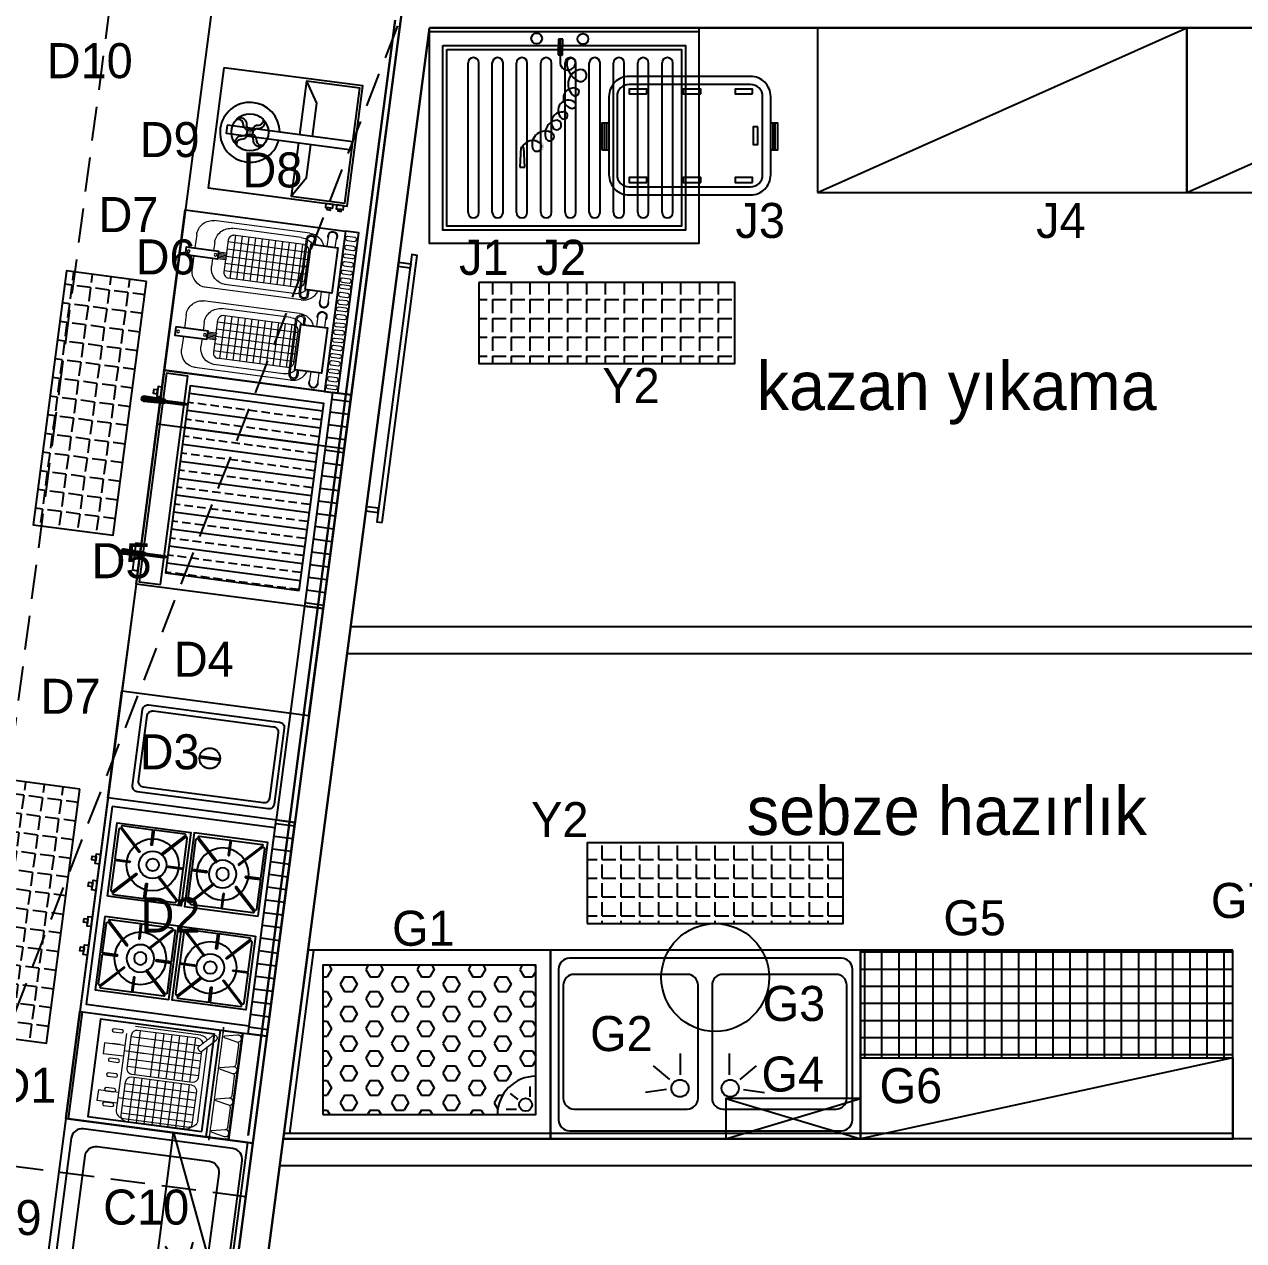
# Model space of a CAD drawing. Header units: millimetres. Extents: x -2729 to 15248, y -12439 to 5292.
# Drawn here: x 5234.4 to 5686.8, y -10714.6 to -10263.3 of the extents above; entities that cross this region are included whole.
import ezdxf
from ezdxf.enums import TextEntityAlignment as Align

# ---------------------------------------------------------------- set-up
doc = ezdxf.new("R2010")
doc.units = ezdxf.units.MM
doc.linetypes.add('HIDDENX2', pattern=[19.05, 12.7, -6.35])
doc.layers.add('DUVAR', color=7, linetype='Continuous', lineweight=30)
for name, color, linetype in [('Kıtc-002 Çizgi', 7, 'Continuous'), ('S2000-002 Çizgi', 7, 'Continuous'), ('S2000-003 Kapı', 3, 'Continuous')]:
    doc.layers.add(name, color=color, linetype=linetype)
doc.styles.add('Style-ENGINEERING I 0.34907', font='ENGINEERING.shx', dxfattribs={"oblique": 20})
doc.styles.add('TAKSİM', font='GOTHIC.TTF', dxfattribs={"height": 20})

# ---------------------------------------------------------------- blocks, each defined once
blk = doc.blocks.new('A$C6E7A27BE')
at = {"layer": 'S2000-002 Çizgi'}
for p, q in [((22.86, 51.75), (30.68, 52.86)), ((22.86, 51.75), (30.68, 52.86)), ((17.73, 46.27), (17.73, 38.38)), ((17.73, 46.27), (17.73, 38.38)), ((21.63, 47.94), (27.73, 42.93)), ((21.63, 47.94), (27.73, 42.93))]:
    blk.add_line(p, q, dxfattribs=at)
for points in [[(70, 0), (0, 0), (0, 70), (70, 70)], [(70, 68), (0, 68), (0, 70), (70, 70)], [(70, 0), (0, 0), (0, 70), (70, 70)], [(70, 68), (0, 68), (0, 70), (70, 70)]]:
    blk.add_lwpolyline(points, close=True, dxfattribs=at)
for points in [[(63, 3), (7, 3, -0.414214), (3, 7), (3, 63, -0.414214), (7, 67), (63, 67, -0.414214), (67, 63), (67, 7, -0.414214)], [(63, 3), (7, 3, -0.414214), (3, 7), (3, 63, -0.414214), (7, 67), (63, 67, -0.414214), (67, 63), (67, 7, -0.414214)], [(15.21, 8.98), (57.21, 8.98, 0.414214), (61.21, 12.98), (61.21, 54.98, 0.414214), (57.21, 58.98), (15.21, 58.98, 0.414214), (11.21, 54.98), (11.21, 12.98, 0.414214)], [(15.21, 8.98), (57.21, 8.98, 0.414214), (61.21, 12.98), (61.21, 54.98, 0.414214), (57.21, 58.98), (15.21, 58.98, 0.414214), (11.21, 54.98), (11.21, 12.98, 0.414214)]]:
    blk.add_lwpolyline(points, format="xyb", close=True, dxfattribs=at)
blk.add_circle((17.92, 51.24), 3.19, dxfattribs=at)
blk.add_circle((17.92, 51.24), 3.19, dxfattribs=at)
blk = doc.blocks.new('A$C71D9588E')
at = {"layer": 'S2000-002 Çizgi', "linetype": 'Continuous', "lineweight": 0}
for p, q in [((6.5, 57), (2.5, 57)), ((23.5, 57), (27.5, 57)), ((36.5, 57), (32.5, 57)), ((53.5, 57), (57.5, 57)), ((6.5, 54), (2.5, 54)), ((23.5, 54), (27.5, 54)), ((36.5, 54), (32.5, 54)), ((53.5, 54), (57.5, 54)), ((2.5, 47), (2.5, 11)), ((4.75, 49.5), (6.5, 49.5)), ((4.75, 49), (6.5, 49)), ((4.75, 46.5), (25.25, 46.5)), ((4.75, 46), (25.25, 46)), ((7, 45.25), (7, 18.85)), ((21, 47.25), (9, 47.25)), ((9.5, 47.25), (9.5, 46.5)), ((9.5, 46), (9.5, 17.25)), ((12.2, 47.25), (12.2, 46.5)), ((12.2, 46), (12.2, 17.25)), ((14.9, 47.25), (14.9, 46.5)), ((14.9, 46), (14.9, 17.25)), ((17.6, 47.25), (17.6, 46.5)), ((17.6, 46), (17.6, 17.25)), ((20.3, 47.25), (20.3, 46.5)), ((20.3, 46), (20.3, 17.25)), ((23, 45.25), (23, 18.85)), ((23.5, 49.5), (25.25, 49.5)), ((23.5, 49), (25.25, 49)), ((27.5, 47), (27.5, 11)), ((32.5, 47), (32.5, 11)), ((34.75, 49.5), (36.5, 49.5)), ((34.75, 49), (36.5, 49)), ((34.75, 46.5), (55.25, 46.5)), ((34.75, 46), (55.25, 46)), ((37, 45.25), (37, 18.85)), ((51, 47.25), (39, 47.25)), ((39.5, 47.25), (39.5, 46.5)), ((39.5, 46), (39.5, 17.25)), ((42.2, 47.25), (42.2, 46.5)), ((42.2, 46), (42.2, 17.25)), ((44.9, 47.25), (44.9, 46.5)), ((44.9, 46), (44.9, 17.25)), ((47.6, 47.25), (47.6, 46.5)), ((47.6, 46), (47.6, 17.25)), ((50.3, 47.25), (50.3, 46.5)), ((50.3, 46), (50.3, 17.25)), ((53, 45.25), (53, 18.85)), ((53.5, 49.5), (55.25, 49.5)), ((53.5, 49), (55.25, 49)), ((57.5, 47), (57.5, 11)), ((4.5, 44), (4.5, 18)), ((23, 44.75), (7, 44.75)), ((23, 42.25), (7, 42.25)), ((25.5, 44), (25.5, 18)), ((34.5, 44), (34.5, 18)), ((53, 44.75), (37, 44.75)), ((53, 42.25), (37, 42.25)), ((55.5, 44), (55.5, 18)), ((23, 39.75), (7, 39.75)), ((23, 37.25), (7, 37.25)), ((53, 39.75), (37, 39.75)), ((53, 37.25), (37, 37.25)), ((23, 34.75), (7, 34.75)), ((23, 32.25), (7, 32.25)), ((53, 34.75), (37, 34.75)), ((53, 32.25), (37, 32.25)), ((23, 29.75), (7, 29.75)), ((23, 27.25), (7, 27.25)), ((53, 29.75), (37, 29.75)), ((53, 27.25), (37, 27.25)), ((23, 24.75), (7, 24.75)), ((53, 24.75), (37, 24.75)), ((23, 22.25), (7, 22.25)), ((23, 19.75), (7, 19.75)), ((53, 22.25), (37, 22.25)), ((53, 19.75), (37, 19.75)), ((13.75, 17.25), (9, 17.25)), ((13.75, 14.25), (13.75, 17.25)), ((14.25, 14.25), (14.25, 17.25)), ((14.75, 17.25), (14.25, 17.25)), ((14.75, 14.25), (14.75, 17.25)), ((15.25, 14.25), (15.25, 17.25)), ((15.75, 17.25), (15.25, 17.25)), ((15.75, 14.25), (15.75, 17.25)), ((16.25, 14.25), (16.25, 17.25)), ((21, 17.25), (16.25, 17.25)), ((43.75, 17.25), (39, 17.25)), ((43.75, 14.25), (43.75, 17.25)), ((44.25, 14.25), (44.25, 17.25)), ((44.75, 17.25), (44.25, 17.25)), ((44.75, 14.25), (44.75, 17.25)), ((45.25, 14.25), (45.25, 17.25)), ((45.75, 17.25), (45.25, 17.25)), ((45.75, 14.25), (45.75, 17.25)), ((46.25, 14.25), (46.25, 17.25)), ((51, 17.25), (46.25, 17.25)), ((13.5, 12.4), (10.5, 12.4)), ((19.5, 12.4), (16.5, 12.4)), ((43.5, 12.4), (40.5, 12.4)), ((49.5, 12.4), (46.5, 12.4)), ((13.5, 5.4), (8.5, 5.4)), ((21.5, 5.4), (16.5, 5.4)), ((43.5, 5.4), (38.5, 5.4)), ((51.5, 5.4), (46.5, 5.4))]:
    blk.add_line(p, q, dxfattribs=at)
at = {"layer": 'S2000-002 Çizgi'}
for points in [[(0, 65), (60, 65), (60, 60), (0, 60)], [(0, 0), (60, 0), (60, 60), (0, 60)], [(6.5, 48), (23.5, 48), (23.5, 58), (6.5, 58)], [(36.5, 48), (53.5, 48), (53.5, 58), (36.5, 58)], [(16.5, 2.25), (13.5, 2.25), (13.5, 14.25), (16.5, 14.25)], [(43.5, 2.25), (46.5, 2.25), (46.5, 14.25), (43.5, 14.25)]]:
    blk.add_lwpolyline(points, close=True, dxfattribs=at)
at = {"layer": 'S2000-002 Çizgi', "linetype": 'Continuous', "lineweight": 0}
for points in [[(2.62, 63.78, 0.999894), (1.12, 63.78), (1.12, 61.18, 1), (2.62, 61.18), (2.62, 63.78)], [(5.62, 63.78), (5.62, 61.18, -1), (4.12, 61.18), (4.12, 63.78, -0.999894), (5.62, 63.78)], [(8.55, 63.78, 0.999894), (7.05, 63.78), (7.05, 61.18, 1), (8.55, 61.18), (8.55, 63.78)], [(11.55, 63.78), (11.55, 61.18, -1), (10.05, 61.18), (10.05, 63.78, -0.999894), (11.55, 63.78)], [(14.3, 63.78, 0.999894), (12.8, 63.78), (12.8, 61.18, 1), (14.3, 61.18), (14.3, 63.78)], [(17.3, 63.78), (17.3, 61.18, -1), (15.8, 61.18), (15.8, 63.78, -0.999894), (17.3, 63.78)], [(20.12, 63.78, 0.999894), (18.62, 63.78), (18.62, 61.18, 1), (20.12, 61.18), (20.12, 63.78)], [(23.12, 63.78), (23.12, 61.18, -1), (21.62, 61.18), (21.62, 63.78, -0.999894), (23.12, 63.78)], [(25.87, 63.78, 0.999894), (24.37, 63.78), (24.37, 61.18, 1), (25.87, 61.18), (25.87, 63.78)], [(28.87, 63.78), (28.87, 61.18, -1), (27.37, 61.18), (27.37, 63.78, -0.999894), (28.87, 63.78)], [(31.75, 63.78, 0.999894), (30.25, 63.78), (30.25, 61.18, 1), (31.75, 61.18), (31.75, 63.78)], [(34.35, 63.78), (34.35, 61.18, -1), (32.85, 61.18), (32.85, 63.78, -0.999894), (34.35, 63.78)], [(37.14, 63.78), (37.14, 61.18, -1), (35.64, 61.18), (35.64, 63.78, -0.999894), (37.14, 63.78)], [(40.13, 63.78, 0.999894), (38.63, 63.78), (38.63, 61.18, 1), (40.13, 61.18), (40.13, 63.78)], [(42.54, 63.78), (42.54, 61.18, -1), (41.04, 61.18), (41.04, 63.78, -0.999894), (42.54, 63.78)], [(45.54, 63.78, 0.999894), (44.04, 63.78), (44.04, 61.18, 1), (45.54, 61.18), (45.54, 63.78)], [(48.64, 63.78), (48.64, 61.18, -1), (47.14, 61.18), (47.14, 63.78, -0.999894), (48.64, 63.78)], [(51.64, 63.78, 0.999894), (50.14, 63.78), (50.14, 61.18, 1), (51.64, 61.18), (51.64, 63.78)], [(54.75, 63.78), (54.75, 61.18, -1), (53.25, 61.18), (53.25, 63.78, -0.999894), (54.75, 63.78)], [(58.13, 63.68), (58.13, 61.08, -1), (56.63, 61.08), (56.63, 63.68, -0.999894), (58.13, 63.68)]]:
    blk.add_lwpolyline(points, format="xyb", dxfattribs=at)
for centre in [(15, 13.25), (45, 13.25), (15, 3.25), (45, 3.25)]:
    blk.add_circle(centre, 0.5, dxfattribs=at)
at = {"layer": 'S2000-002 Çizgi', "linetype": 'Continuous', "lineweight": 0, "extrusion": (0, 0, -1)}
for centre, radius, start, end in [((-2.5, 55.5), 1.8, 236.4427, 123.5573), ((-2.5, 55.5), 1.5, 270.0011, 90), ((-32.5, 55.5), 1.8, 236.4427, 123.5573), ((-32.5, 55.5), 1.5, 270.0011, 90), ((-8.5, 47), 6, 0, 70.5288), ((-38.5, 47), 6, 0, 70.5288), ((-4.75, 47.75), 1.75, 270, 90), ((-4.75, 47.75), 1.25, 270, 90), ((-34.75, 47.75), 1.75, 270, 90), ((-34.75, 47.75), 1.25, 270, 90), ((-9, 19.25), 2, 270, 0), ((-21, 19.25), 2, 180, 270), ((-39, 19.25), 2, 270, 0), ((-51, 19.25), 2, 180, 270)]:
    blk.add_arc(centre, radius, start, end, dxfattribs=at)
at = {"layer": 'S2000-002 Çizgi', "linetype": 'Continuous', "lineweight": 0}
for centre, radius, start, end in [((27.5, 55.5), 1.8, 236.4427, 123.5573), ((27.5, 55.5), 1.5, 270.0011, 90), ((57.5, 55.5), 1.8, 236.4427, 123.5573), ((57.5, 55.5), 1.5, 270.0011, 90), ((21.5, 47), 6, 0, 70.5288), ((51.5, 47), 6, 0, 70.5288), ((10.5, 44), 6, 160.5288, 180), ((10.5, 44), 6, 131.8103, 155.3757), ((9, 45.25), 2, 157.9757, 180), ((9, 45.25), 2, 90, 141.3178), ((21, 45.25), 2, 38.6822, 90), ((21, 45.25), 2, 0, 22.0243), ((19.5, 44), 6, 24.6243, 48.1897), ((19.5, 44), 6, 0, 19.4712), ((25.25, 47.75), 1.75, 270, 90), ((25.25, 47.75), 1.25, 270, 90), ((40.5, 44), 6, 160.5288, 180), ((40.5, 44), 6, 131.8103, 155.3757), ((39, 45.25), 2, 157.9757, 180), ((39, 45.25), 2, 90, 141.3178), ((51, 45.25), 2, 38.6822, 90), ((51, 45.25), 2, 0, 22.0243), ((49.5, 44), 6, 24.6243, 48.1897), ((49.5, 44), 6, 0, 19.4712), ((55.25, 47.75), 1.75, 270, 90), ((55.25, 47.75), 1.25, 270, 90), ((10.5, 18.4), 6, 180, 270), ((19.5, 18.4), 6, 270, 0), ((40.5, 18.4), 6, 180, 270), ((49.5, 18.4), 6, 270, 0), ((14, 17.25), 0.25, 0, 180), ((15, 17.25), 0.25, 0, 180), ((16, 17.25), 0.25, 0, 180), ((44, 17.25), 0.25, 0, 180), ((45, 17.25), 0.25, 0, 180), ((46, 17.25), 0.25, 0, 180), ((8.5, 11.4), 6, 180, 270), ((21.5, 11.4), 6, 270, 0), ((38.5, 11.4), 6, 180, 270), ((51.5, 11.4), 6, 270, 0)]:
    blk.add_arc(centre, radius, start, end, dxfattribs=at)
blk = doc.blocks.new('A$C3E822EE1')
at = {"layer": 'S2000-002 Çizgi'}
h = blk.add_hatch(dxfattribs=at)
h.set_pattern_fill('ANSI32', color=256, angle=180, style=0)
h.set_pattern_definition([(315, (-4249.49996, 7833.96362), (-0.265165043, -0.265165043), []), (315, (-4249.3232, 7833.96362), (-0.265165043, -0.265165043), [])])
h.paths.add_polyline_path([(12.1, 69), (10.72, 69), (10.69, 70), (12.14, 70)])
h.paths.add_polyline_path([(12.07, 68.17), (11.76, 68.17), (11.76, 62.37), (11.68, 61), (11.15, 61), (11.07, 62.37), (11.07, 68.17), (10.75, 68.17), (10.72, 69), (12.1, 69)])
h.paths.add_polyline_path([(12.2, 72), (10.62, 72), (10.48, 76.14, -0.437405), (11.18, 76.9), (11.64, 76.9, -0.437405), (12.35, 76.14)])
h.paths.add_polyline_path([(12.14, 70), (10.69, 70), (10.62, 72), (12.2, 72)])
h.paths.add_polyline_path([(11.6, 59.71), (11.23, 59.71), (11.15, 61), (11.68, 61)])
h = blk.add_hatch(dxfattribs=at)
h.set_pattern_fill('ANSI32', color=256, angle=180, style=0)
h.set_pattern_definition([(225, (4329.50004, 7833.96362), (0.265165043, -0.265165043), []), (225, (4329.32326, 7833.96362), (0.265165043, -0.265165043), [])])
h.paths.add_polyline_path([(67.9, 69), (69.28, 69), (69.31, 70), (67.86, 70)])
h.paths.add_polyline_path([(67.93, 68.17), (68.24, 68.17), (68.24, 62.37), (68.32, 61), (68.85, 61), (68.93, 62.37), (68.93, 68.17), (69.25, 68.17), (69.28, 69), (67.9, 69)])
h.paths.add_polyline_path([(67.8, 72), (69.38, 72), (69.52, 76.14, 0.437405), (68.82, 76.9), (68.36, 76.9, 0.437405), (67.65, 76.14)])
h.paths.add_polyline_path([(67.86, 70), (69.31, 70), (69.38, 72), (67.8, 72)])
h.paths.add_polyline_path([(68.4, 59.71), (68.77, 59.71), (68.85, 61), (68.32, 61)])
h = blk.add_hatch(dxfattribs=at)
h.set_pattern_fill('ANSI33', color=256, angle=225, style=0)
h.set_pattern_definition([(270, (3371.733, 5045.6104), (6.35, -2e-15), []), (270, (3368.558, 5042.4354), (6.35, -2e-15), [3.175, -1.5875])])
h.paths.add_polyline_path([(74.47, 9.71), (74.47, 59.71), (4.47, 59.71), (4.47, 9.71)])
h = blk.add_hatch(dxfattribs=at)
h.set_pattern_fill('ANSI31', color=256, scale=1.5, angle=225, style=0)
h.set_pattern_definition([(270, (3371.7327, 5050.6104), (4.7625, -1e-15), [])])
h.paths.add_polyline_path([(0, 7), (0, 0), (80, 0), (80, 7)])
for p, q in [((10.48, 76.14), (10.75, 68.17)), ((10.75, 68.17), (10.48, 76.14)), ((11.64, 76.9), (11.18, 76.9)), ((11.18, 76.9), (11.64, 76.9)), ((12.35, 76.14), (12.07, 68.17)), ((67.65, 76.14), (67.93, 68.17)), ((68.36, 76.9), (68.82, 76.9)), ((68.82, 76.9), (68.36, 76.9)), ((69.52, 76.14), (69.25, 68.17)), ((69.25, 68.17), (69.52, 76.14)), ((10.75, 68.17), (11.07, 68.17)), ((11.07, 68.17), (10.75, 68.17)), ((11.07, 68.17), (11.07, 62.37)), ((11.76, 68.17), (11.76, 62.37)), ((12.07, 68.17), (11.76, 68.17)), ((67.93, 68.17), (68.24, 68.17)), ((68.24, 68.17), (68.24, 62.37)), ((68.93, 68.17), (68.93, 62.37)), ((69.25, 68.17), (68.93, 68.17)), ((68.93, 68.17), (69.25, 68.17)), ((11.07, 62.37), (11.23, 59.71)), ((11.23, 59.71), (11.6, 59.71)), ((11.6, 59.71), (11.23, 59.71)), ((11.76, 62.37), (11.6, 59.71)), ((68.24, 62.37), (68.4, 59.71)), ((68.77, 59.71), (68.4, 59.71)), ((68.4, 59.71), (68.77, 59.71)), ((68.93, 62.37), (68.77, 59.71))]:
    blk.add_line(p, q, dxfattribs=at)
for points in [[(8.98, 71.46), (7.52, 71.46), (7.52, 72.92), (8.98, 72.92)], [(80, 70), (0, 70), (0, 0), (80, 0)], [(79, 61), (1, 61), (1, 69), (79, 69)], [(9.94, 70), (6.3, 70), (6.3, 71.46), (9.94, 71.46)], [(75, 70), (65, 70), (65, 72), (75, 72)], [(74.47, 9.71), (4.47, 9.71), (4.47, 59.71), (74.47, 59.71)], [(80, 0), (0, 0), (0, 7), (80, 7)]]:
    blk.add_lwpolyline(points, close=True, dxfattribs=at)
for centre, start, end in [((11.18, 76.19), 90, 184.4992), ((11.18, 76.19), 90, 184.4992), ((11.64, 76.19), 355.5008, 90), ((68.36, 76.19), 90, 184.4992), ((68.82, 76.19), 355.5008, 90), ((68.82, 76.19), 355.5008, 90)]:
    blk.add_arc(centre, 0.706, start, end, dxfattribs=at)
blk = doc.blocks.new('A$C604B7618')
at = {"layer": 'Kıtc-002 Çizgi'}
blk.add_lwpolyline([(0, 30.57), (30.57, 30.57), (30.57, 0), (0, 0), (0, 30.57)], dxfattribs=at)
blk.add_lwpolyline([(15.55, 29.52), (15.55, 23.44, -0.414214), (15.34, 23.23), (15.23, 23.23, -0.414214), (15.02, 23.44), (15.02, 29.52), (2.68, 29.52, 0.668179), (2.31, 28.63), (10.81, 20.13, -0.810443), (10.38, 19.82), (1.59, 28.61, 0.668179), (1.05, 28.39), (1.05, 15.55), (7.13, 15.55, -0.414214), (7.34, 15.34), (7.34, 15.23, -0.414214), (7.13, 15.02), (1.05, 15.02), (1.05, 2.68, 0.668179), (1.94, 2.31), (10.43, 10.81, -0.810443), (10.75, 10.38), (1.96, 1.59, 0.668179), (2.18, 1.05), (15.02, 1.05), (15.02, 7.13, -0.414214), (15.23, 7.34), (15.34, 7.34, -0.414214), (15.55, 7.13), (15.55, 1.05), (27.88, 1.05, 0.668179), (28.26, 1.94), (19.76, 10.43, -0.810443), (20.19, 10.75), (28.98, 1.96, 0.668179), (29.52, 2.18), (29.52, 15.02), (23.44, 15.02, -0.414214), (23.23, 15.23), (23.23, 15.34, -0.414214), (23.44, 15.55), (29.52, 15.55), (29.52, 28.39, 0.668179), (28.98, 28.61), (20.19, 19.82, -0.810443), (19.76, 20.13), (28.26, 28.63, 0.668179), (27.88, 29.52)], format="xyb", close=True, dxfattribs=at)
for radius in [10.75, 5.66, 2.6]:
    blk.add_circle((15.28, 13.8), radius, dxfattribs=at)
blk = doc.blocks.new('A$C7A250C34')
at = {"layer": 'S2000-002 Çizgi'}
h = blk.add_hatch(dxfattribs=at)
h.set_pattern_fill('ANSI31', color=256, scale=1.5, angle=45, style=0)
h.set_pattern_definition([(90, (-2508.419, -6412.801), (-4.7625, 9e-16), [])])
h.paths.add_polyline_path([(0, 72.92), (0, 65.92), (80, 65.92), (80, 72.92)])
for points in [[(0, 2.92), (80, 2.92), (80, 72.92), (0, 72.92)], [(80, 65.92), (0, 65.92), (0, 72.92), (80, 72.92)], [(3, 4.92), (77, 4.92), (77, 65.92), (3, 65.92)], [(21.2, 2.92), (24.84, 2.92), (24.84, 1.46), (21.2, 1.46)], [(22.17, 1.46), (23.62, 1.46), (23.62, 0), (22.17, 0)], [(31.05, 2.92), (34.69, 2.92), (34.69, 1.46), (31.05, 1.46)], [(32.02, 1.46), (33.47, 1.46), (33.47, 0), (32.02, 0)], [(44.56, 2.92), (48.2, 2.92), (48.2, 1.46), (44.56, 1.46)], [(45.52, 1.46), (46.98, 1.46), (46.98, 0), (45.52, 0)], [(55.2, 2.92), (58.84, 2.92), (58.84, 1.46), (55.2, 1.46)], [(56.16, 1.46), (57.62, 1.46), (57.62, 0), (56.16, 0)]]:
    blk.add_lwpolyline(points, close=True, dxfattribs=at)
at = {"layer": 'S2000-002 Çizgi', "yscale": 0.8999999999996362}
for p, xscale, zscale in [((36.24, 36.4), -0.8999999999996362, 0.9), ((43.76, 36.4), 0.8999999999996362, 0.8999999999996362)]:
    blk.add_blockref('A$C604B7618', p, dxfattribs=dict(at, xscale=xscale, zscale=zscale))
at = {"layer": 'S2000-002 Çizgi', "yscale": 0.8999999999996362, "rotation": 180}
for p, xscale, zscale in [((36.24, 35.06), 0.8999999999996362, 0.8999999999996362), ((43.76, 35.06), -0.8999999999996362, 0.9)]:
    blk.add_blockref('A$C604B7618', p, dxfattribs=dict(at, xscale=xscale, zscale=zscale))
blk = doc.blocks.new('A$C2833593F')
at = {"layer": 'S2000-002 Çizgi'}
for points in [[(0, 0), (45, 0), (45, 52), (0, 52)], [(21, 4), (24, 4), (24, 51), (21, 51)], [(45, 48.12), (46.47, 48.12), (46.47, 50.79), (45, 50.79)], [(46.47, 48.79), (47.2, 48.79), (47.2, 50.12), (46.47, 50.12)], [(45, 44.09), (46.47, 44.09), (46.47, 46.76), (45, 46.76)], [(46.47, 44.75), (47.2, 44.75), (47.2, 46.09), (46.47, 46.09)]]:
    blk.add_lwpolyline(points, close=True, dxfattribs=at)
for points in [[(24, 31), (44, 31), (44, 51), (1, 51), (1, 31), (21, 31)], [(1, 31), (8.58, 35.72), (21, 35.72)], [(44, 31), (36.42, 35.72), (24, 35.72)]]:
    blk.add_lwpolyline(points, dxfattribs=at)
for points in [[(17.15, 16.88, -0.42543), (19.51, 15.65, 0.337252), (21.61, 13.3, -0.475845)], [(17.58, 17.47, -0.499875), (20.84, 15.4, 0.298072), (22.16, 13.65, 0.325205)], [(26.7, 18.03, -0.42543), (25.46, 15.67, 0.337252), (23.12, 13.57, -0.475845)], [(27.29, 17.61, -0.499875), (25.22, 14.34, 0.298072), (23.47, 13.02, 0.325205)], [(17.71, 7.76, -0.499875), (19.78, 11.03, 0.298072), (21.53, 12.34, 0.325205)], [(18.3, 7.33, -0.42543), (19.54, 9.69, 0.337252), (21.88, 11.79, -0.475845)], [(27.42, 7.89, -0.499875), (24.15, 9.96, 0.298072), (22.84, 11.71, 0.325205)], [(27.85, 8.48, -0.42543), (25.49, 9.72, 0.337252), (23.39, 12.07, -0.475845)]]:
    blk.add_lwpolyline(points, format="xyb", dxfattribs=at)
at = {"layer": 'S2000-002 Çizgi', "const_width": 0.25}
blk.add_lwpolyline([(22.24, 12.41, 1), (22.76, 12.95, 1)], format="xyb", close=True, dxfattribs=at)
at = {"layer": 'S2000-002 Çizgi'}
for radius in [6.87, 1.04]:
    blk.add_circle((22.5, 12.68), radius, dxfattribs=at)
blk.add_arc((22.5, 12.68), 11.09, 97.7691, 82.2228, dxfattribs=at)
blk = doc.blocks.new('A$C23B007D4')
at = {"layer": 'S2000-002 Çizgi'}
for points in [[(0, 0), (0, 40), (70, 40), (70, 0)], [(31.82, 19.84), (39.32, 19.84), (39.32, 19.09), (31.82, 19.09)]]:
    blk.add_lwpolyline(points, close=True, dxfattribs=at)
for points in [[(10.5, 36.16), (59.5, 36.16, -0.414214), (61.5, 34.16), (61.5, 5.66, -0.414214), (59.5, 3.66), (10.5, 3.66, -0.414214), (8.5, 5.66), (8.5, 34.16, -0.414214)], [(12.5, 34.16), (57.5, 34.16, -0.414214), (59.5, 32.16), (59.5, 7.66, -0.414214), (57.5, 5.66), (12.5, 5.66, -0.414214), (10.5, 7.66), (10.5, 32.16, -0.414214)]]:
    blk.add_lwpolyline(points, format="xyb", close=True, dxfattribs=at)
blk.add_circle((35.57, 19.44), 3.82, dxfattribs=at)
blk = doc.blocks.new('A$C09D13004')
at = {"layer": 'S2000-002 Çizgi', "linetype": 'Continuous', "lineweight": 0}
for p, q in [((40, 61), (0, 61)), ((39.55, 60.8), (0.45, 60.8)), ((1.06, 59.25), (1.06, 59.24)), ((1.06, 59.24), (2.06, 54.41)), ((2.55, 54.43), (3.54, 59.23)), ((4.51, 60), (11.89, 60)), ((12.86, 59.24), (13.86, 54.41)), ((14.35, 54.43), (15.33, 59.21)), ((16.31, 60), (23.69, 60)), ((24.68, 59.16), (25.66, 54.41)), ((26.15, 54.43), (27.13, 59.21)), ((28.11, 60), (35.49, 60)), ((36.48, 59.16), (37.46, 54.41)), ((37.95, 54.43), (38.93, 59.21)), ((8.77, 46.67), (3.89, 51.54)), ((6.86, 45.76), (6.86, 20.21)), ((8.67, 46.76), (18.61, 46.76)), ((9.61, 46.76), (9.61, 20.21)), ((12.36, 46.76), (12.36, 18.22)), ((15.11, 46.76), (15.11, 20.21)), ((17.86, 46.76), (17.86, 20.21)), ((23.67, 46.76), (36.17, 46.76)), ((24.42, 46.76), (24.42, 20.21)), ((27.17, 46.76), (27.17, 20.21)), ((29.92, 46.76), (29.92, 18.22)), ((32.67, 46.76), (32.67, 20.21)), ((35.42, 46.76), (35.42, 20.21)), ((4.11, 44.76), (4.11, 22.21)), ((4.11, 43.81), (20.61, 43.81)), ((4.11, 40.86), (20.61, 40.86)), ((20.61, 44.76), (20.61, 22.21)), ((21.67, 44.76), (21.67, 22.21)), ((21.67, 43.81), (38.17, 43.81)), ((21.67, 40.86), (38.17, 40.86)), ((38.17, 44.76), (38.17, 22.21)), ((4.11, 37.91), (20.61, 37.91)), ((21.67, 37.91), (38.17, 37.91)), ((4.11, 34.96), (20.61, 34.96)), ((4.11, 32.01), (20.61, 32.01)), ((21.67, 34.96), (38.17, 34.96)), ((21.67, 32.01), (38.17, 32.01)), ((4.11, 29.06), (20.61, 29.06)), ((21.67, 29.06), (38.17, 29.06)), ((4.11, 23.16), (20.61, 23.16)), ((12.36, 25.94), (12.36, 18.22)), ((21.67, 26.11), (38.17, 26.11)), ((21.67, 23.16), (38.17, 23.16)), ((29.92, 25.94), (29.92, 18.22)), ((18.61, 20.21), (6.11, 20.21)), ((10.36, 18.22), (10.36, 10.66)), ((14.36, 18.22), (14.36, 10.66)), ((36.17, 20.21), (23.67, 20.21)), ((27.92, 18.22), (27.92, 10.66)), ((31.92, 18.22), (31.92, 10.66)), ((10.36, 10.66), (14.36, 10.66)), ((27.92, 10.66), (31.92, 10.66))]:
    blk.add_line(p, q, dxfattribs=at)
at = {"layer": 'S2000-002 Çizgi'}
for points in [[(0, 61), (40, 61), (40, 0), (0, 0)], [(40, 1), (0, 1), (0, 52.5), (40, 52.5)], [(38.19, 50.72), (1.82, 50.72), (1.82, 8), (38.19, 8)]]:
    blk.add_lwpolyline(points, close=True, dxfattribs=at)
at = {"layer": 'S2000-002 Çizgi', "linetype": 'Continuous', "lineweight": 0, "flags": 128}
for points in [[(2.82, 45.72), (2.82, 21.22)], [(34.45, 48.72), (6.71, 48.72)], [(37.19, 21.22), (37.19, 45.72)], [(5.82, 18.22), (34.45, 18.22)], [(4.65, 16.44), (4.65, 13.44)], [(5.85, 13.44), (5.85, 16.44)], [(10.15, 16.44), (10.15, 13.44)]]:
    blk.add_lwpolyline(points, dxfattribs=at)
for points in [[(16.85, 16.44, 1), (15.65, 16.44), (15.65, 16.44), (15.65, 13.44), (15.65, 13.44, 1), (16.85, 13.44), (16.85, 13.44), (16.85, 16.44)], [(22.35, 16.44, 1), (21.15, 16.44), (21.15, 16.44), (21.15, 13.44), (21.15, 13.44, 1), (22.35, 13.44), (22.35, 13.44), (22.35, 16.44)], [(27.85, 16.44, 1), (26.65, 16.44), (26.65, 16.44), (26.65, 13.44), (26.65, 13.44, 1), (27.85, 13.44), (27.85, 13.44), (27.85, 16.44)], [(33.35, 16.44, 1), (32.15, 16.44), (32.15, 16.44), (32.15, 13.44), (32.15, 13.44, 1), (33.35, 13.44), (33.35, 13.44), (33.35, 16.44)]]:
    blk.add_lwpolyline(points, format="xyb", close=True, dxfattribs=at)
at = {"layer": 'S2000-002 Çizgi', "linetype": 'Continuous', "lineweight": 0}
for centre, radius, start, end in [((2.3, 59.53), 1.27, 346.4206, 193.5794), ((14.1, 59.5), 1.27, 346.4206, 193.5794), ((25.9, 59.5), 1.27, 346.4206, 193.5794), ((37.7, 59.5), 1.27, 346.4206, 193.5794), ((6.11, 22.21), 2, 180, 270), ((23.67, 22.21), 2, 180, 270), ((34.41, 21.01), 2.79, 270.817, 4.3912), ((5.25, 16.44), 0.6, 0, 180), ((5.25, 13.44), 0.6, 180, 0)]:
    blk.add_arc(centre, radius, start, end, dxfattribs=at)
at = {"layer": 'S2000-002 Çizgi', "linetype": 'Continuous', "lineweight": 0, "extrusion": (0, 0, -1)}
for centre, radius, start, end in [((-39.6, 60.6), 0.2, 90, 180), ((-3.16, 50.89), 0.978, 336.6124, 138.1811), ((-5.82, 45.72), 3, 0, 59.6916), ((-6.11, 44.76), 2, 0, 90), ((-18.61, 44.76), 2, 90, 180), ((-23.67, 44.76), 2, 0, 90), ((-34.41, 45.93), 2.79, 90.817, 184.3912), ((-36.17, 44.76), 2, 90, 180), ((-18.61, 22.21), 2, 180, 270), ((-36.17, 22.21), 2, 180, 270)]:
    blk.add_arc(centre, radius, start, end, dxfattribs=at)
for centre, start_param, end_param in [((4.51, 59), 3.371293, 4.712389), ((11.89, 59), 4.712389, 6.0355), ((16.31, 59), 3.349747, 4.712389), ((23.69, 59), 4.712389, 6.124448), ((28.11, 59), 3.349747, 4.712389), ((35.49, 59), 4.712389, 6.124448)]:
    blk.add_ellipse(centre, major_axis=(1, 0), ratio=0.999997, start_param=start_param, end_param=end_param, dxfattribs=at)
at = {"layer": 'S2000-002 Çizgi', "linetype": 'Continuous', "lineweight": 0}
for centre, start_param in [((2.3, 54.46), 3.344804), ((14.1, 54.46), 3.344906), ((25.9, 54.46), 3.344893), ((37.7, 54.46), 3.344893)]:
    blk.add_ellipse(centre, major_axis=(0.25, 0), ratio=0.999997, start_param=start_param, end_param=6.16625, dxfattribs=at)
for points, weights, knots in [([(0.45, 60.8), (0.43, 60.8), (0.4, 60.8), (0.4, 60.8), (0.4, 60.8), (0.2, 60.8), (0.2, 60.6), (0.2, 60.6), (0.2, 60.6), (0.2, 60.6), (0.2, 60.6), (0.2, 57.25), (0.2, 53.9), (0.2, 53.9), (0.2, 53.9), (0.2, 53.7), (0.4, 53.7), (0.4, 53.7), (0.4, 53.7), (20, 53.7), (39.6, 53.7), (39.6, 53.7), (39.6, 53.7), (39.8, 53.7), (39.8, 53.9), (39.8, 53.9), (39.8, 53.9), (39.8, 57.25), (39.8, 60.6), (39.8, 60.6), (39.8, 60.6), (39.8, 60.6), (39.8, 60.6)], [1, 1, 1, 1, 1, 0.707106781187, 1, 1, 1, 1, 1, 1, 1, 1, 1, 0.707106781187, 1, 1, 1, 1, 1, 1, 1, 0.707106781187, 1, 1, 1, 1, 1, 1, 1, 0.999999944177, 1], [0, 0, 0, 0.0625, 0.0625, 0.125, 0.125, 0.1875, 0.1875, 0.25, 0.25, 0.3125, 0.3125, 0.375, 0.375, 0.4375, 0.4375, 0.5, 0.5, 0.5625, 0.5625, 0.625, 0.625, 0.6875, 0.6875, 0.75, 0.75, 0.8125, 0.8125, 0.875, 0.875, 0.9375, 0.9375, 1, 1, 1]), ([(7.35, 45.26), (7.43, 45.19), (7.57, 45.2), (8.63, 45.27), (8.84, 46.33), (8.88, 46.55), (8.77, 46.67)], [0.818770660469, 0.881120803245, 1, 0.500000000233, 1, 0.84277190447, 0.784426505111], [0, 0, 0, 0.153174, 0.153174, 0.797414, 0.797414, 1, 1, 1])]:
    blk.add_rational_spline(points, weights, degree=2, knots=knots, dxfattribs=at)
blk.add_open_spline([(7.35, 45.26), (7.23, 45.38), (7.11, 45.5), (7, 45.62), (7, 45.62), (7, 45.62), (7, 45.62), (6.88, 45.73), (6.76, 45.85), (6.64, 45.97), (6.64, 45.97), (6.64, 45.97), (6.64, 45.97), (6.53, 46.08), (6.41, 46.2), (6.3, 46.32), (6.3, 46.32), (6.3, 46.32), (6.3, 46.32), (6.18, 46.43), (6.06, 46.55), (5.95, 46.66), (5.95, 46.66), (5.95, 46.66), (5.95, 46.66), (5.83, 46.78), (5.72, 46.89), (5.6, 47.01), (5.6, 47.01), (5.6, 47.01), (5.6, 47.01), (5.49, 47.12), (5.37, 47.24), (5.26, 47.35), (5.26, 47.35), (5.26, 47.35), (5.26, 47.35), (5.14, 47.47), (5.03, 47.58), (4.92, 47.7), (4.92, 47.7), (4.92, 47.7), (4.92, 47.7), (4.8, 47.81), (4.69, 47.92), (4.58, 48.04), (4.58, 48.04), (4.58, 48.04), (4.58, 48.04), (4.48, 48.14), (4.38, 48.24), (4.28, 48.34), (4.28, 48.34), (4.28, 48.34), (4.28, 48.34), (4.16, 48.45), (4.04, 48.57), (3.92, 48.69), (3.92, 48.69), (3.92, 48.69), (3.92, 48.69), (3.8, 48.81), (3.67, 48.94), (3.55, 49.07), (3.55, 49.07), (3.55, 49.07), (3.55, 49.07), (3.42, 49.19), (3.3, 49.31), (3.18, 49.43), (3.18, 49.43), (3.18, 49.43), (3.18, 49.43), (3.08, 49.53), (2.97, 49.64), (2.87, 49.74), (2.87, 49.74), (2.87, 49.74), (2.87, 49.74), (2.7, 49.91), (2.59, 50.02), (2.53, 50.08), (2.53, 50.08), (2.53, 50.08), (2.53, 50.08), (2.47, 50.15), (2.41, 50.22), (2.36, 50.29), (2.33, 50.36), (2.3, 50.43), (2.27, 50.5)], degree=3, knots=[0, 0, 0, 0, 0.001922, 0.001922, 0.001922, 0.005765, 0.005765, 0.005765, 0.01153, 0.01153, 0.01153, 0.019216, 0.019216, 0.019216, 0.028824, 0.028824, 0.028824, 0.040354, 0.040354, 0.040354, 0.053806, 0.053806, 0.053806, 0.069179, 0.069179, 0.069179, 0.086473, 0.086473, 0.086473, 0.10569, 0.10569, 0.10569, 0.126828, 0.126828, 0.126828, 0.149887, 0.149887, 0.149887, 0.174868, 0.174868, 0.174868, 0.201771, 0.201771, 0.201771, 0.230595, 0.230595, 0.230595, 0.261342, 0.261342, 0.261342, 0.294009, 0.294009, 0.294009, 0.328599, 0.328599, 0.328599, 0.365109, 0.365109, 0.365109, 0.403542, 0.403542, 0.403542, 0.443896, 0.443896, 0.443896, 0.486172, 0.486172, 0.486172, 0.53037, 0.53037, 0.53037, 0.576489, 0.576489, 0.576489, 0.624529, 0.624529, 0.624529, 0.674492, 0.674492, 0.674492, 0.77826, 0.77826, 0.77826, 0.831933, 0.831933, 0.831933, 0.942857, 0.942857, 0.942857, 1, 1, 1, 1], dxfattribs=at)
at = {"layer": 'S2000-002 Çizgi', "linetype": 'Continuous', "lineweight": 0, "style": 'Style-ENGINEERING I 0.34907', "oblique": 20}
blk.add_text('LINK', height=0.001, dxfattribs=at).set_placement((0, 61), align=Align.TOP_LEFT)
blk = doc.blocks.new('A$C7BE05278')
at = {"layer": 'S2000-002 Çizgi'}
h = blk.add_hatch(color=256, dxfattribs=at)
h.paths.add_polyline_path([(4.65, 9.9, -0.025454), (4.81, 10.42, 0.278063), (0.77, 7.52), (1.23, 7.32, -0.265675)])
h.paths.add_polyline_path([(5.35, 10.43, 0.028094), (4.81, 10.42, 0.025454), (4.65, 9.9, -0.030609), (5.18, 9.93, -0.027259)])
h.paths.add_polyline_path([(5.35, 10.43, 0.027259), (5.18, 9.93, -0.171751), (7.9, 8.98), (7.9, 8.98), (7.9, 8.98, -1.347305), (5.22, 7.15, -0.147228), (5.18, 9.93, 0.030609), (4.65, 9.9, 0.138731), (4.75, 7, 1.347306), (8.21, 9.37, 0.162476)])
h.paths.add_polyline_path([(12.46, 12.66), (12.73, 13.08, 0.483116), (4.81, 10.42, -0.028094), (5.35, 10.43, -0.470681)])
for p, q in [((14.4, 47.58), (14.34, 41.67)), ((14.4, 47.58), (14.34, 41.67)), ((15.96, 47.57), (14.4, 47.58)), ((15.96, 47.57), (14.4, 47.58)), ((15.05, 47.56), (14.97, 38.92)), ((15.9, 41.65), (15.96, 47.57)), ((15.9, 41.65), (15.96, 47.57)), ((14.34, 41.67), (15.9, 41.65)), ((14.34, 41.67), (15.9, 41.65)), ((0.47, 7.33), (0, 0.02)), ((0.47, 7.33), (0, 0.02)), ((1.54, 7.31), (0.47, 7.33)), ((1.54, 7.31), (0.47, 7.33)), ((1.86, 0), (1.54, 7.31)), ((1.86, 0), (1.54, 7.31)), ((0, 0.02), (1.86, 0))]:
    blk.add_line(p, q, dxfattribs=at)
for centre in [(6.31, 47.78), (23.47, 47.61)]:
    blk.add_circle(centre, 1.99, dxfattribs=at)
for centre, radius, start, end in [((17.83, 38.9), 2.86, 179.43, 359.43), ((19.09, 38.88), 1.6, 359.43, 179.43), ((25.13, 38.82), 7.64, 179.43, 242.0346), ((23.49, 30.88), 5.53, 105.7663, 225.7833), ((22.59, 34.05), 2.23, 242.0346, 105.7663), ((20, 25.62), 3.8, 74.9498, 261.6763), ((20.62, 27.93), 1.41, 225.7833, 74.9498), ((18.07, 21.08), 3.83, 52.4089, 229.1112), ((19.64, 23.11), 1.26, 261.6763, 52.4089), ((15.59, 16.68), 3.77, 86.0156, 220.6772), ((16.45, 19.21), 1.37, 229.1112, 116.3243), ((14.42, 12.56), 4.98, 103.1199, 200.7743), ((13.69, 15.69), 1.76, 236.8088, 103.1199), ((4.79, 5.59), 4.31, 51.245, 156.7533), ((9.42, 8.58), 4.83, 57.0103, 197.5795), ((11.21, 11.34), 1.54, 200.7743, 57.0103), ((6.43, 7.63), 1.7, 197.5795, 51.245)]:
    blk.add_arc(centre, radius, start, end, dxfattribs=at)
blk.add_solid([(15.9, 41.65), (14.34, 41.67), (15.96, 47.57), (14.4, 47.58)], dxfattribs=at)
blk = doc.blocks.new('A$C19462346')
at = {"layer": 'S2000-002 Çizgi'}
for p, q in [((14.31, 11.5), (14.31, 67)), ((18.31, 11.5), (18.31, 67)), ((23.31, 11.5), (23.31, 67)), ((27.31, 11.5), (27.31, 67)), ((32.31, 11.5), (32.31, 67)), ((36.31, 11.5), (36.31, 67)), ((41.31, 11.5), (41.31, 67)), ((45.31, 11.5), (45.31, 67)), ((50.31, 11.5), (50.31, 67)), ((54.31, 11.5), (54.31, 67)), ((59.31, 11.5), (59.31, 67)), ((63.31, 11.5), (63.31, 67)), ((68.31, 11.5), (68.31, 67)), ((72.31, 11.5), (72.31, 67)), ((77.31, 11.5), (77.31, 67)), ((81.31, 11.5), (81.31, 67)), ((86.31, 11.5), (86.31, 67)), ((90.31, 11.5), (90.31, 67))]:
    blk.add_line(p, q, dxfattribs=at)
for points in [[(0, 80), (100, 80), (100, 0), (0, 0)], [(0, 80), (100, 80), (100, 78.5), (0, 78.5)], [(5, 73.5), (95, 73.5), (95, 5), (5, 5)], [(6.5, 72), (93.5, 72), (93.5, 6.5), (6.5, 6.5)]]:
    blk.add_lwpolyline(points, close=True, dxfattribs=at)
for centre, start, end in [((16.31, 67), 0, 180), ((25.31, 67), 0, 180), ((34.31, 67), 0, 180), ((43.31, 67), 0, 180), ((52.31, 67), 0, 180), ((61.31, 67), 0, 180), ((70.31, 67), 0, 180), ((79.31, 67), 0, 180), ((88.31, 67), 0, 180), ((16.31, 11.5), 180, 0), ((25.31, 11.5), 180, 0), ((34.31, 11.5), 180, 0), ((43.31, 11.5), 180, 0), ((52.31, 11.5), 180, 0), ((61.31, 11.5), 180, 0), ((70.31, 11.5), 180, 0), ((79.31, 11.5), 180, 0), ((88.31, 11.5), 180, 0)]:
    blk.add_arc(centre, 2, start, end, dxfattribs=at)
blk.add_blockref('A$C7BE05278', (33.48, 28.3), dxfattribs=at)
blk = doc.blocks.new('A$C40B23311')
for p, q in [((16.56, 64.24), (26.8, 64.24)), ((16.56, 63.42), (26.8, 63.42)), ((16.56, 1.67), (26.8, 1.67)), ((16.56, 0.85), (26.8, 0.85))]:
    blk.add_line(p, q)
for points in [[(16.56, 65.14), (26.8, 65.14), (26.8, 62.57), (16.56, 62.57)], [(4.67, 48.55), (6.45, 48.55), (6.45, 55.03), (4.67, 55.03)], [(37.47, 48.55), (39.25, 48.55), (39.25, 55.03), (37.47, 55.03)], [(4.67, 28.53), (6.45, 28.53), (6.45, 35.01), (4.67, 35.01)], [(37.47, 28.53), (39.25, 28.53), (39.25, 35.01), (37.47, 35.01)], [(4.67, 9.28), (6.45, 9.28), (6.45, 15.77), (4.67, 15.77)], [(37.47, 9.28), (39.25, 9.28), (39.25, 15.77), (37.47, 15.77)], [(25.24, 7.33), (25.24, 9.12), (18.75, 9.12), (18.75, 7.33)], [(16.56, 2.57), (26.8, 2.57), (26.8, 0), (16.56, 0)]]:
    blk.add_lwpolyline(points, close=True)
for points in [[(44, 10.02), (44, 55.12, 0.414214), (36.55, 62.57), (7.45, 62.57, 0.414214), (0, 55.12), (0, 10.02, 0.414214), (7.45, 2.57), (36.55, 2.57, 0.414214)], [(41, 10.02), (41, 55.12, 0.414214), (36.55, 59.57), (7.45, 59.57, 0.414214), (3, 55.12), (3, 10.02, 0.414214), (7.45, 5.57), (36.55, 5.57, 0.414214)]]:
    blk.add_lwpolyline(points, format="xyb", close=True)
blk = doc.blocks.new('A$C6FAA75BA')
at = {"layer": 'S2000-002 Çizgi'}
for p, q in [((18.25, 71.93), (17.14, 79.74)), ((22.06, 70.7), (27.07, 76.8)), ((23.73, 66.79), (31.62, 66.79)), ((23.73, 48.56), (31.62, 48.56)), ((18.25, 43.42), (17.14, 35.61)), ((22.06, 44.66), (27.07, 38.56))]:
    blk.add_line(p, q, dxfattribs=at)
for points in [[(70, 0), (70, 115), (0, 115), (0, 0)], [(2, 0), (2, 115), (0, 115), (0, 0)]]:
    blk.add_lwpolyline(points, close=True, dxfattribs=at)
for points in [[(67, 7), (67, 108, 0.414214), (63, 112), (7, 112, 0.414214), (3, 108), (3, 7, 0.414214), (7, 3), (63, 3, 0.414214)], [(61.02, 64.27), (61.02, 106.27, 0.414214), (57.02, 110.27), (15.02, 110.27, 0.414214), (11.02, 106.27), (11.02, 64.27, 0.414214), (15.02, 60.27), (57.02, 60.27, 0.414214)], [(61.02, 9.08), (61.02, 51.08, 0.414214), (57.02, 55.08), (15.02, 55.08, 0.414214), (11.02, 51.08), (11.02, 9.08, 0.414214), (15.02, 5.08), (57.02, 5.08, 0.414214)]]:
    blk.add_lwpolyline(points, format="xyb", close=True, dxfattribs=at)
for centre in [(18.76, 66.99), (18.76, 48.37)]:
    blk.add_circle(centre, 3.19, dxfattribs=at)
blk = doc.blocks.new('A$C403F2A37')
for p, q in [((0, 0), (50, 15)), ((0, 15), (50, 0))]:
    blk.add_line(p, q)
blk.add_lwpolyline([(0, 0), (50, 0), (50, 15), (0, 15)], close=True)

msp = doc.modelspace()

# ---------------------------------------------------------------- hatches: boundary and pattern name
h = msp.add_hatch()
h.set_pattern_fill('ANGLE', color=256, angle=172.5)
h.set_pattern_definition([(172.5, (8281.1417, -5171.9834), (-0.9117254, -6.925242), [5.08, -1.905]), (262.5, (8281.1417, -5171.9834), (6.925242, -0.9117254), [5.08, -1.905])])
h.paths.add_polyline_path([(5237.631, -10449.016), (5267.374, -10452.932), (5279.774, -10358.745), (5250.031, -10354.829)])
h = msp.add_hatch()
h.set_pattern_fill('ANGLE', color=256, angle=-90)
h.set_pattern_definition([(270, (-131.052, -8060.4305), (6.985, -1e-15), [5.08, -1.905]), (360, (-131.052, -8060.4305), (2e-15, 6.985), [5.08, -1.905])])
h.paths.add_polyline_path([(5498.093, -10389.113), (5498.093, -10359.113), (5403.093, -10359.113), (5403.093, -10389.113)])
h = msp.add_hatch()
h.set_pattern_fill('ANGLE', color=256, angle=172.5)
h.set_pattern_definition([(172.5, (8256.342, -5360.358), (-0.9117254, -6.925242), [5.08, -1.905]), (262.5, (8256.342, -5360.358), (6.925242, -0.9117254), [5.08, -1.905])])
h.paths.add_polyline_path([(5212.831, -10637.391), (5242.574, -10641.307), (5254.974, -10547.119), (5225.231, -10543.203)])
h = msp.add_hatch()
h.set_pattern_fill('ANGLE', color=256)
h.set_pattern_definition([(360, (-739.871, -12361.3185), (2e-15, 6.985), [5.08, -1.905]), (90, (-739.871, -12361.3185), (-6.985, 2e-15), [5.08, -1.905])])
h.paths.add_polyline_path([(5443.252, -10567.019), (5443.252, -10597.019), (5538.252, -10597.019), (5538.252, -10567.019)])
h = msp.add_hatch()
h.set_pattern_fill('ANSI37', color=256, scale=2, angle=225)
h.set_pattern_definition([(270, (11883.583, -20310.316), (6.35, -2e-15), []), (360, (11883.583, -20310.316), (2e-15, 6.35), [])])
h.paths.add_polyline_path([(5682.809, -10646.864), (5682.809, -10606.864), (5544.663, -10606.864), (5544.663, -10646.864)])
at = {"layer": 'S2000-002 Çizgi'}
h = msp.add_hatch(dxfattribs=at)
h.set_pattern_fill('HEX', color=254, angle=180, style=0)
h.set_pattern_definition([(360, (4533.9996, -10176.787), (-7e-16, -5.49926), [3.175, -6.35]), (240, (4533.9996, -10176.787), (-4.7625, 2.74963), [3.175, -6.35]), (300, (4537.1746, -10176.787), (-4.7625, -2.74963), [3.175, -6.35])])
h.paths.add_polyline_path([(5424.163, -10612.364), (5345.163, -10612.364), (5345.163, -10667.864), (5409.947, -10667.864, -0.4142136), (5424.163, -10653.649)])

# ---------------------------------------------------------------- linework, layer by layer
for p, q in [((5528.715, -10325.661), (5665.715, -10264.661)), ((5665.715, -10325.661), (5802.715, -10264.661)), ((5774.011, -10486.864), (5355.461, -10486.864)), ((5774.011, -10496.864), (5354.144, -10496.864)), ((5682.809, -10646.864), (5544.663, -10676.864)), ((5774.011, -10676.864), (5330.447, -10676.864)), ((5774.011, -10686.864), (5329.13, -10686.864))]:
    msp.add_line(p, q)
for points in [[(5528.715, -10325.661), (5665.715, -10325.661), (5665.715, -10264.661), (5528.715, -10264.661)], [(5665.715, -10325.661), (5802.715, -10325.661), (5802.715, -10264.661), (5665.715, -10264.661)], [(5367.154, -10448.186), (5380.207, -10349.041), (5378.224, -10348.78), (5365.171, -10447.925)], [(5279.774, -10358.745), (5250.031, -10354.829), (5237.631, -10449.016), (5267.374, -10452.932)], [(5377.77, -10352.226), (5377.562, -10353.811), (5373.056, -10353.218), (5373.265, -10351.633)], [(5403.093, -10359.113), (5403.093, -10389.113), (5498.093, -10389.113), (5498.093, -10359.113)], [(5365.625, -10444.479), (5365.834, -10442.894), (5361.328, -10442.301), (5361.119, -10443.886)], [(5275.842, -10471.005), (5270.621, -10510.663), (5340.022, -10519.8), (5345.243, -10480.142)], [(5254.974, -10547.119), (5225.231, -10543.203), (5212.831, -10637.391), (5242.574, -10641.307)], [(5443.252, -10597.019), (5538.252, -10597.019), (5538.252, -10567.019), (5443.252, -10567.019)], [(5682.809, -10606.864), (5544.663, -10606.864), (5544.663, -10676.864), (5682.809, -10676.864)], [(5544.663, -10646.864), (5682.809, -10646.864), (5682.809, -10676.864), (5544.663, -10676.864)], [(5682.809, -10674.864), (5544.663, -10674.864), (5544.663, -10676.864), (5682.809, -10676.864)]]:
    msp.add_lwpolyline(points, close=True)
msp.add_lwpolyline([(5338.303, -10479.228), (5327.861, -10558.544)])
msp.add_circle((5490.752, -10617.019), 20)
at = {"layer": 'DUVAR', "linetype": 'Continuous'}
for p, q in [((5371.976, -10261.763), (5317.481, -10675.684)), ((5384.715, -10264.661), (7260.415, -10264.661))]:
    msp.add_line(p, q, dxfattribs=at)
for points in [[(5374.907, -10254.823), (5284.507, -10941.481)], [(5374.907, -10254.823), (5284.507, -10941.481)], [(5384.715, -10264.661), (5305.433, -10866.864), (5777.709, -10866.864)]]:
    msp.add_lwpolyline(points, dxfattribs=at)
at = {"layer": 'S2000-002 Çizgi'}
for p, q in [((5312.202, -10194.823), (5249.737, -10669.294)), ((5353.075, -10420.655), (5368.614, -10302.625)), ((5353.075, -10420.655), (5368.614, -10302.625)), ((5283.674, -10411.519), (5353.075, -10420.655)), ((5341.68, -10606.864), (5332.728, -10674.864)), ((5422.124, -10661.312), (5422.124, -10657.425)), ((5319.136, -10678.431), (5321.748, -10658.602)), ((5319.136, -10678.431), (5321.748, -10658.602)), ((5417.68, -10662.237), (5414.841, -10660.016)), ((5417.063, -10666.001), (5413.236, -10666.001)), ((5249.737, -10669.294), (5319.136, -10678.431))]:
    msp.add_line(p, q, dxfattribs=at)
at = {"layer": 'S2000-002 Çizgi', "linetype": 'HIDDENX2'}
for q in [(5267.445, -10247.051), (5374.082, -10261.09), (5316.527, -10698.26)]:
    msp.add_line((5209.89, -10684.221), q, dxfattribs=at)
at = {"layer": 'S2000-002 Çizgi'}
for points in [[(5330.447, -10676.864), (5429.663, -10676.864), (5429.663, -10606.864), (5339.663, -10606.864)], [(5345.163, -10667.864), (5424.163, -10667.864), (5424.163, -10612.364), (5345.163, -10612.364)], [(5330.447, -10676.864), (5429.663, -10676.864), (5429.663, -10674.864), (5330.71, -10674.864)]]:
    msp.add_lwpolyline(points, close=True, dxfattribs=at)
msp.add_lwpolyline([(5280.668, -10743.974), (5289.806, -10674.57), (5310, -10747.839)], dxfattribs=at)
msp.add_circle((5420.407, -10664.205), 2.405, dxfattribs=at)
msp.add_arc((5424.163, -10667.864), 14.215, 90, 180, dxfattribs=at)

# ---------------------------------------------------------------- block references
for name, p, rotation in [('A$C40B23311', (5513.902, -10326.635), 90), ('A$C23B007D4', (5265.4, -10550.321), 352.5000001092051), ('A$C6FAA75BA', (5544.663, -10676.864), 89.99999999999999), ('A$C09D13004', (5254.958, -10629.636), 262.5000001091818)]:
    msp.add_blockref(name, p, dxfattribs=dict(rotation=rotation))
msp.add_blockref('A$C403F2A37', (5494.663, -10676.864))
msp.add_blockref('A$C19462346', (5384.715, -10344.661), dxfattribs=at)
for name, p, rotation in [('A$C2833593F', (5308.471, -10279.416), 262.5000001091819), ('A$C7A250C34', (5262.509, -10549.94), 262.5000001092054)]:
    msp.add_blockref(name, p, dxfattribs=dict(at, rotation=rotation))
at = {"layer": 'S2000-002 Çizgi', "xscale": -1}
for name, p, rotation in [('A$C3E822EE1', (5355.685, -10400.826), 82.50000010918181), ('A$C6E7A27BE', (5240.599, -10738.695), 262.4993910615361)]:
    msp.add_blockref(name, p, dxfattribs=dict(at, rotation=rotation))
at = {"layer": 'S2000-003 Kapı', "xscale": -1, "rotation": 262.5000001091817}
msp.add_blockref('A$C71D9588E', (5286.284, -10391.69), dxfattribs=at)

# ---------------------------------------------------------------- texts
at = {"style": 'TAKSİM'}
for s, height, p in [('D10', 13, (5242.722, -10283.3)), ('D9', 13, (5277.208, -10312.573)), ('D8', 13, (5315.345, -10323.841)), ('D7', 13, (5261.954, -10340.41)), ('J3', 13, (5498.27, -10342.593)), ('J4', 13, (5609.861, -10342.593)), ('D6', 13, (5275.717, -10356.135)), ('J1', 13, (5395.722, -10356.275)), ('J2', 13, (5424.502, -10356.275)), ('Y2', 13, (5448.88, -10403.848)), ('kazan yıkama', 18, (5506.114, -10406.429)), ('D5', 13, (5259.367, -10468.844)), ('D4', 13, (5289.898, -10505.416)), ('D7', 13, (5240.448, -10519.163)), ('D3', 13, (5277.197, -10539.755)), ('sebze hazırlık', 18, (5502.424, -10564.108)), ('Y2', 13, (5422.46, -10564.927)), ('G7', 13, (5674.684, -10594.919)), ('D2', 13, (5277.525, -10600.31)), ('G5', 13, (5575.416, -10601.36)), ('G1', 13, (5370.863, -10605.225)), ('G3', 13, (5508.378, -10633.138)), ('G2', 13, (5444.348, -10644.303)), ('G4', 13, (5507.948, -10659.333)), ('D1', 13, (5224.08, -10663.479)), ('G6', 13, (5551.781, -10663.628)), ('C10', 13, (5263.667, -10708.695)), ('C9', 13, (5218.576, -10712.564))]:
    msp.add_text(s, height=height, dxfattribs=at).set_placement(p)

doc.saveas('drawing.dxf')
